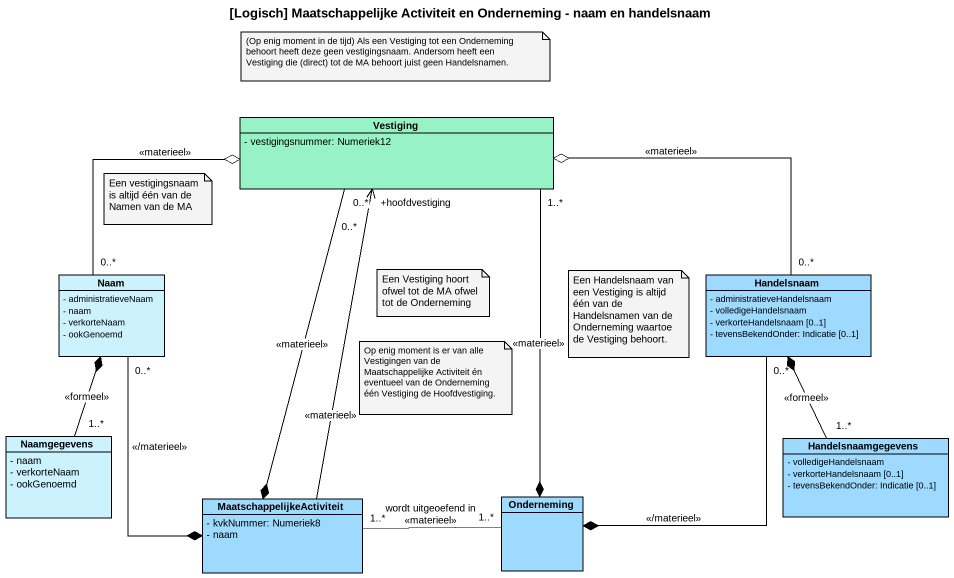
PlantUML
@startuml
title [Logisch] Maatschappelijke Activiteit en Onderneming - naam en handelsnaam
hide circle
hide empty members
skinparam classAttributeIconSize 0
class Vestiging #97F3C5 {
  - vestigingsnummer: Numeriek12
}
class Naam #CCF2FE {
  - administratieveNaam
  - naam
  - verkorteNaam
  - ookGenoemd
}
class Handelsnaam #9EDAFD {
  - administratieveHandelsnaam
  - volledigeHandelsnaam
  - verkorteHandelsnaam [0..1]
  - tevensBekendOnder: Indicatie [0..1]
}
class Naamgegevens #CCF2FE {
  - naam
  - verkorteNaam
  - ookGenoemd
}
class Handelsnaamgegevens #9EDAFD {
  - volledigeHandelsnaam
  - verkorteHandelsnaam [0..1]
  - tevensBekendOnder: Indicatie [0..1]
}
class MaatschappelijkeActiviteit #9EDAFD {
  - kvkNummer: Numeriek8
  - naam
}
class Onderneming #9EDAFD
Vestiging "0..*" --* MaatschappelijkeActiviteit : <<materieel>>
Vestiging "1..*" --* Onderneming : <<materieel>>
Naam "0..*" -right-o Vestiging : <<materieel>>
Naam "0..*" --* MaatschappelijkeActiviteit : <</materieel>>
Handelsnaam "0..*" -left-o Vestiging : <<materieel>>
Handelsnaam "0..*" --* Onderneming : <</materieel>>
Naamgegevens "1..*" -up-* Naam : <<formeel>>
Handelsnaamgegevens "1..*" -up-* Handelsnaam : <<formeel>>
MaatschappelijkeActiviteit -up-> "+hoofdvestiging\n0..*" Vestiging : <<materieel>>
MaatschappelijkeActiviteit "1..*" -right- "1..*" Onderneming : wordt uitgeoefend in\n<<materieel>>
note as N1
  (Op enig moment in de tijd) Als een Vestiging tot een Onderneming behoort heeft deze geen vestigingsnaam. Andersom heeft een Vestiging die (direct) tot de MA behoort juist geen Handelsnamen.
end note
note as N2
  Een vestigingsnaam is altijd één van de Namen van de MA
end note
note as N3
  Een Vestiging hoort ofwel tot de MA ofwel tot de Onderneming
end note
note as N4
  Een Handelsnaam van een Vestiging is altijd één van de Handelsnamen van de Onderneming waartoe de Vestiging behoort.
end note
note as N5
  Op enig moment is er van alle Vestigingen van de Maatschappelijke Activiteit én eventueel van de Onderneming één Vestiging de Hoofdvestiging.
end note
@enduml
